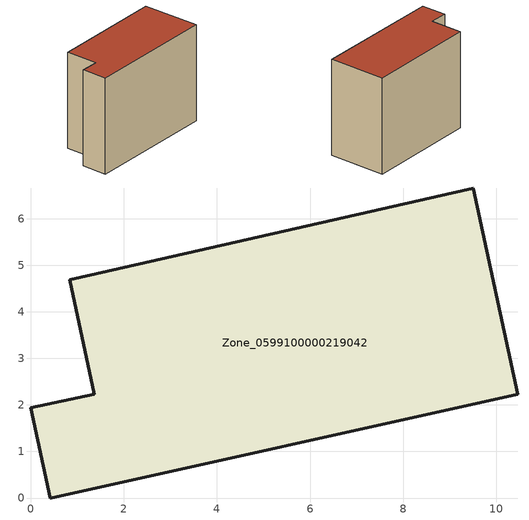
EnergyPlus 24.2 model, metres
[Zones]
Zone_0599100000219042
 floor ground (C_G): 0,1.94 1.37,2.23 0.84,4.69 9.51,6.66 10.46,2.23 0.42,0 z0
 wall outside (C_F): 1.37,2.23 0,1.94 0.42,0 10.46,2.23 9.51,6.66 0.84,4.69 1.37,2.23 z0:7.56
 roof outside (C_R): 9.51,6.66 0.84,4.69 1.37,2.23 0,1.94 0.42,0 10.46,2.23 z7.56
[BUILDING]
Pand.0599100000219042: North Axis=0; Terrain=City; Loads Convergence Tolerance Value=0.04; Temperature Convergence Tolerance Value=0.4; Solar Distribution=FullExterior; Maximum Number of Warmup Days=25; Minimum Number of Warmup Days=1
[Site:Location]
Rotterdam.The.Hague.AP_ZH_NLD Design_Conditions: Latitude=51.96; Longitude=4.45; Time Zone=1; Elevation=-4.5
[SITE:GROUNDTEMPERATURE:BUILDINGSURFACE]
18, 18, 18, 18, 18, 18, 18, 18, 18, 18, 18, 18
[MATERIAL] Thermal Absorptance=0.9; Solar Absorptance=0.7; Visible Absorptance=0.7
Name | Roughness | Thickness | Conductivity | Density | Specific Heat
G.TI.1946 | MediumSmooth | 0.15 | 1 | 540 | 1210
F.TI.1946 | Rough | 0.3 | 0.857143 | 1920 | 840
R.TI.1946 | MediumRough | 0.2 | 0.1 | 1500 | 1000
[CONSTRUCTION]
C_G: G.TI.1946
C_F: F.TI.1946
C_R: R.TI.1946
[ZONE]
Zone_0599100000219042: Type=1; Multiplier=1; Ceiling Height=Autocalculate; Volume=Autocalculate; Floor Area=autocalculate; Part of Total Floor Area=Yes
[ZONEINFILTRATION:DESIGNFLOWRATE]
Infil_Zone_0599100000219042: Zone or ZoneList or Space or SpaceList=Zone_0599100000219042; Schedule=AlwaysOn; Design Flow Rate Calculation Method=Flow/Area; Flow Rate per Floor Area=0.003; Constant Term Coefficient=1; Temperature Term Coefficient=0; Velocity Term Coefficient=0; Velocity Squared Term Coefficient=0
[HVACTEMPLATE:ZONE:IDEALLOADSAIRSYSTEM]
Zone_0599100000219042: Maximum Heating Supply Air Temperature=50; Minimum Cooling Supply Air Temperature=13; Maximum Heating Supply Air Humidity Ratio=0.0156; Minimum Cooling Supply Air Humidity Ratio=0.0077; Heating Limit=NoLimit; Cooling Limit=NoLimit; Dehumidification Control Type=ConstantSensibleHeatRatio; Cooling Sensible Heat Ratio=0.7; Dehumidification Setpoint=60; Humidification Control Type=None; Humidification Setpoint=30; Outdoor Air Method=None; Outdoor Air Flow Rate per Person=0.00944; Outdoor Air Flow Rate per Zone Floor Area=0; Outdoor Air Flow Rate per Zone=0; Demand Controlled Ventilation Type=None; Outdoor Air Economizer Type=NoEconomizer; Heat Recovery Type=None; Sensible Heat Recovery Effectiveness=0.7; Latent Heat Recovery Effectiveness=0.65
[ZONECONTROL:THERMOSTAT]
ThermostatControl_Zone_0599100000219042: Zone or ZoneList=Zone_0599100000219042; Control Type Schedule=DualSetpointControlType; Control 1=Thermostat_Zone_0599100000219042; Temperature Difference Between Cutout And Setpoint=0
[THERMOSTATSETPOINT:DUALSETPOINT]
Thermostat_Zone_0599100000219042: Heating Setpoint Temperature Schedule=HeatingSetpoint_Zone_0599100000219042; Cooling Setpoint Temperature Schedule=CoolingSetpoint_Zone_0599100000219042
[SCHEDULE:COMPACT]
HeatingSetpoint_Zone_0599100000219042: Through: 12/31, For: AllDays, Until: 24:00, 21
CoolingSetpoint_Zone_0599100000219042: Through: 12/31, For: AllDays, Until: 24:00, 24
DualSetpointControlType: Through: 12/31, For: AllDays, Until: 24:00, 4
AlwaysOn: Through: 12/31, For: AllDays, Until: 24:00, 1
